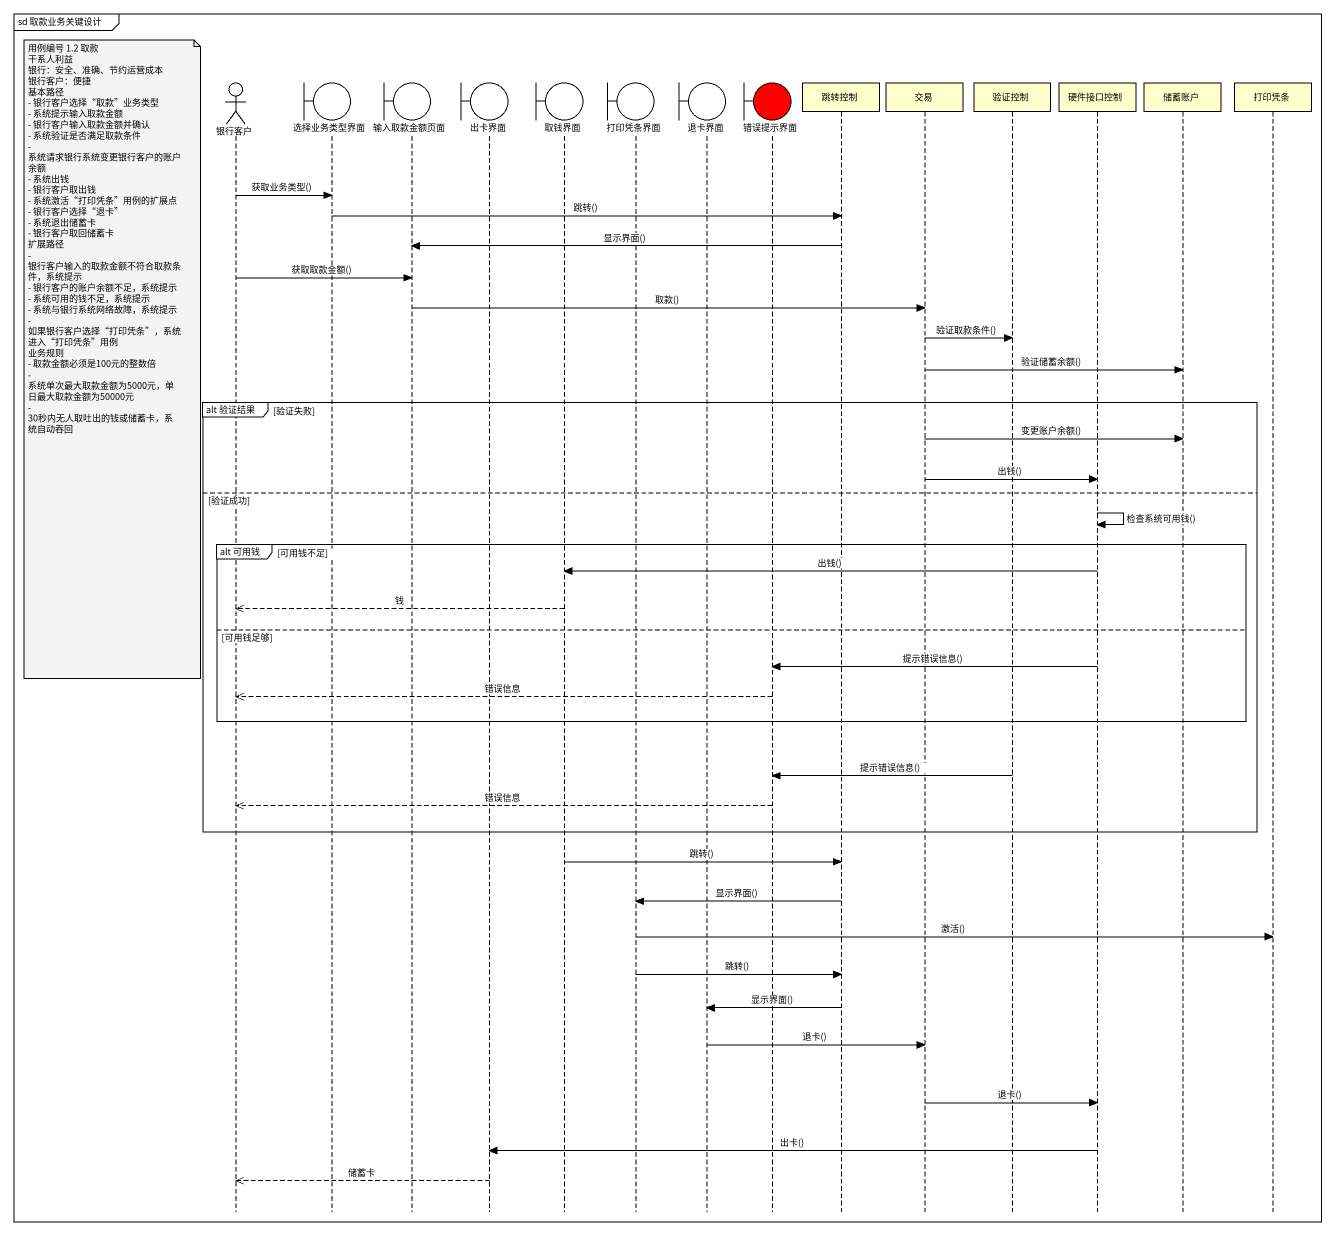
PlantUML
@startuml
mainframe sd 取款业务关键设计
hide footbox
actor 银行客户
boundary 选择业务类型界面
boundary 输入取款金额页面
boundary 出卡界面
boundary 取钱界面
boundary 打印凭条界面
boundary 退卡界面
boundary 错误提示界面 #FF0000
participant 跳转控制
participant 交易
participant 验证控制
participant 硬件接口控制
participant 储蓄账户
participant 打印凭条

银行客户 -> 选择业务类型界面 : 获取业务类型()
选择业务类型界面 -> 跳转控制 : 跳转()
跳转控制 -> 输入取款金额页面 : 显示界面()
银行客户 -> 输入取款金额页面 : 获取取款金额()
输入取款金额页面 -> 交易 : 取款()
交易 -> 验证控制 : 验证取款条件()
note left of 银行客户
  用例编号 1.2 取款
  干系人利益
  银行：安全、准确、节约运营成本
  银行客户：便捷
  基本路径
  - 银行客户选择“取款”业务类型
  - 系统提示输入取款金额
  - 银行客户输入取款金额并确认
  - 系统验证是否满足取款条件
  - 系统请求银行系统变更银行客户的账户余额
  - 系统出钱
  - 银行客户取出钱
  - 系统激活“打印凭条”用例的扩展点
  - 银行客户选择“退卡”
  - 系统退出储蓄卡
  - 银行客户取回储蓄卡
  扩展路径
  - 银行客户输入的取款金额不符合取款条件，系统提示
  - 银行客户的账户余额不足，系统提示
  - 系统可用的钱不足，系统提示
  - 系统与银行系统网络故障，系统提示
  - 如果银行客户选择“打印凭条”，系统进入“打印凭条”用例
  业务规则
  - 取款金额必须是100元的整数倍
  - 系统单次最大取款金额为5000元，单日最大取款金额为50000元
  - 30秒内无人取吐出的钱或储蓄卡，系统自动吞回
end note
交易 -> 储蓄账户 : 验证储蓄余额()
group alt 验证结果 [验证失败]
  交易 -> 储蓄账户 : 变更账户余额()
  交易 -> 硬件接口控制 : 出钱()
else 验证成功
  硬件接口控制 -> 硬件接口控制 : 检查系统可用钱()
  group alt 可用钱 [可用钱不足]
    硬件接口控制 -> 取钱界面 : 出钱()
    取钱界面 -->> 银行客户 : 钱
  else 可用钱足够
    硬件接口控制 -> 错误提示界面 : 提示错误信息()
    错误提示界面 -->> 银行客户 : 错误信息
  end
  验证控制 -> 错误提示界面 : 提示错误信息()
  错误提示界面 -->> 银行客户 : 错误信息
end
取钱界面 -> 跳转控制 : 跳转()
跳转控制 -> 打印凭条界面 : 显示界面()
打印凭条界面 -> 打印凭条 : 激活()
打印凭条界面 -> 跳转控制 : 跳转()
跳转控制 -> 退卡界面 : 显示界面()
退卡界面 -> 交易 : 退卡()
交易 -> 硬件接口控制 : 退卡()
硬件接口控制 -> 出卡界面 : 出卡()
出卡界面 -->> 银行客户 : 储蓄卡
@enduml
